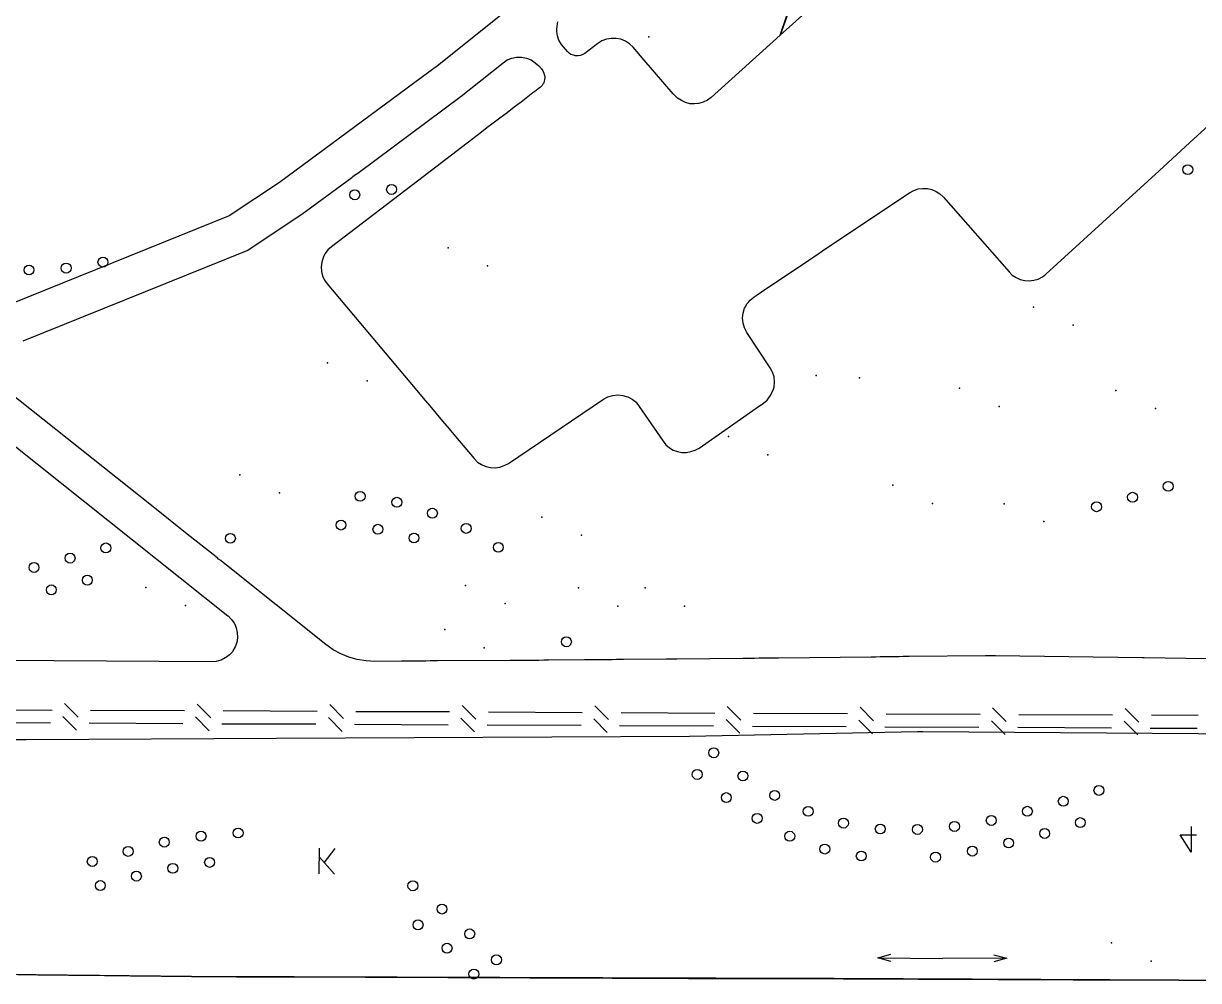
# Model space of a CAD drawing. Header units: metres. Extents: x 20 to 357, y 34 to 206.
# Drawn here: x 218.26 to 265.55, y 97.73 to 136.26 of the extents above; entities that cross this region are included whole.
import ezdxf

# ---------------------------------------------------------------- set-up
doc = ezdxf.new("R2010")
doc.units = ezdxf.units.M
for name, color, linetype in [('CURB', 7, 'Continuous'), ('ELECTR_CABLE_COMM', 7, 'Continuous'), ('GRASS', 7, 'Continuous'), ('OVERHEAD_POWER_LINE', 7, 'Continuous'), ('ROAD', 7, 'Continuous'), ('SEWER', 7, 'Continuous'), ('TREE', 7, 'Continuous')]:
    doc.layers.add(name, color=color, linetype=linetype)

# ---------------------------------------------------------------- blocks, each defined once
blk = doc.blocks.new('БАРБАРИС_ТУНБЕРГА')
blk.add_circle((0, 0), 0.2)
blk = doc.blocks.new('ТУЯ_ЗАПАДНАЯ')
blk.add_circle((0, 0), 0.2)
blk = doc.blocks.new('МОЖЖЕВЕЛЬНИК')
blk.add_circle((0, 0), 0.2)
blk = doc.blocks.new('СИРЕНЬ_ОБЫКНОВЕННАЯ')
blk.add_circle((0, 0), 0.2)
blk = doc.blocks.new('КАЛИНА_ОБЫКНОВЕННАЯ')
blk.add_circle((0, 0), 0.2)

msp = doc.modelspace()

# ---------------------------------------------------------------- linework, layer by layer
at = {"layer": 'CURB'}
msp.add_lwpolyline([(218.104, 97.971), (218.83, 97.96), (219.347, 97.96), (220.073, 97.949), (220.601, 97.938), (221.326, 97.938), (221.843, 97.927), (222.569, 97.916), (223.086, 97.916), (223.823, 97.905), (224.34, 97.905), (225.022, 97.894), (225.022, 97.894), (225.066, 97.894), (225.583, 97.894), (226.188, 97.894), (226.188, 97.894), (226.32, 97.894), (226.837, 97.883), (227.562, 97.883), (228.079, 97.883), (228.805, 97.883), (229.333, 97.883), (230.059, 97.872), (230.576, 97.872), (231.302, 97.872), (231.819, 97.872), (232.556, 97.872), (233.072, 97.861), (233.798, 97.861), (234.315, 97.861), (235.041, 97.861), (235.569, 97.861), (236.295, 97.85), (236.812, 97.85), (237.538, 97.85), (238.066, 97.85), (238.791, 97.85), (239.308, 97.839), (240.034, 97.839), (240.551, 97.839), (241.288, 97.839), (241.805, 97.839), (242.531, 97.828), (243.048, 97.828), (243.774, 97.828), (244.302, 97.828), (245.027, 97.817), (245.544, 97.817), (246.27, 97.817), (246.798, 97.817), (247.524, 97.817), (248.041, 97.806), (248.767, 97.806), (249.284, 97.806), (250.021, 97.806), (250.537, 97.806), (250.9, 97.806), (250.9, 97.806), (251.263, 97.795), (251.78, 97.795), (252.506, 97.795), (253.034, 97.795), (253.76, 97.795), (254.277, 97.784), (255.003, 97.784), (255.52, 97.784), (256.257, 97.784), (256.773, 97.784), (257.499, 97.773), (258.016, 97.773), (258.742, 97.773), (259.27, 97.773), (259.996, 97.773), (260.513, 97.762), (261.239, 97.762), (261.767, 97.762), (261.789, 97.762), (261.789, 97.762), (262.492, 97.762), (263.009, 97.751), (263.735, 97.751), (264.252, 97.751), (264.989, 97.74), (265.506, 97.74), (266.232, 97.74)], dxfattribs=at)
at = {"layer": 'ELECTR_CABLE_COMM'}
for points in [[(220.458, 108.332), (219.919, 108.882)], [(225.803, 108.31), (225.253, 108.86)], [(231.137, 108.277), (230.587, 108.838)], [(236.471, 108.255), (235.921, 108.805)], [(241.805, 108.233), (241.255, 108.783)], [(219.413, 108.607), (215.629, 108.629)], [(220.403, 107.815), (219.853, 108.365)], [(224.747, 108.585), (220.963, 108.607)], [(225.737, 107.782), (225.187, 108.343)], [(230.081, 108.563), (226.298, 108.585)], [(231.082, 107.76), (230.532, 108.321)], [(235.415, 108.541), (231.643, 108.552)], [(240.749, 108.508), (236.977, 108.53)], [(246.083, 108.486), (242.311, 108.508)], [(247.139, 108.211), (246.589, 108.761)], [(251.428, 108.464), (247.645, 108.475)], [(252.473, 108.178), (251.934, 108.739)], [(256.762, 108.442), (252.979, 108.453)], [(257.818, 108.156), (257.268, 108.706)], [(262.097, 108.409), (258.324, 108.431)], [(263.152, 108.134), (262.602, 108.684)], [(265.539, 108.398), (263.658, 108.409)], [(219.347, 108.09), (215.563, 108.112)], [(224.681, 108.068), (220.908, 108.09)], [(230.026, 108.046), (226.243, 108.057)], [(235.36, 108.013), (231.588, 108.035)], [(236.416, 107.738), (235.866, 108.288)], [(240.705, 107.991), (236.922, 108.013)], [(241.75, 107.716), (241.211, 108.266)], [(246.039, 107.969), (242.256, 107.98)], [(247.095, 107.683), (246.545, 108.244)], [(251.373, 107.947), (247.601, 107.958)], [(252.429, 107.661), (251.879, 108.211)], [(256.718, 107.914), (252.935, 107.936)], [(257.774, 107.639), (257.224, 108.189)], [(262.053, 107.892), (258.28, 107.914)], [(263.108, 107.617), (262.558, 108.167)], [(265.506, 107.881), (263.614, 107.881)]]:
    msp.add_lwpolyline(points, dxfattribs=at)
at = {"layer": 'GRASS'}
msp.add_lwpolyline([(252.33, 145.901), (257.851, 149.146), (259.116, 149.982), (260.579, 151.345), (260.722, 151.455), (260.887, 151.543), (261.052, 151.598), (261.239, 151.62), (261.426, 151.609), (261.448, 151.598), (261.602, 151.565), (261.767, 151.499), (261.921, 151.4), (261.987, 151.334), (263.427, 149.795), (263.757, 149.443), (263.02, 148.684), (260.084, 146.033), (259.16, 145.197), (249.207, 136.234), (248.712, 135.794), (248.965, 136.498)], close=True, dxfattribs=at)
for points in [[(252.33, 145.901), (248.712, 135.794), (245.94, 133.286), (245.786, 133.176), (245.621, 133.099), (245.445, 133.044), (245.269, 133.022), (245.082, 133.033), (244.906, 133.077), (244.741, 133.154), (244.587, 133.253), (244.456, 133.385), (244.412, 133.429), (243.246, 134.782), (242.795, 135.31), (242.652, 135.442), (242.487, 135.552), (242.3, 135.629), (242.113, 135.662), (241.915, 135.662), (241.728, 135.629), (241.541, 135.563), (241.376, 135.453), (240.859, 135.057), (240.771, 135.013), (240.683, 134.969), (240.584, 134.958), (240.485, 134.958), (240.397, 134.98), (240.298, 135.013), (240.221, 135.068), (240.155, 135.134), (239.913, 135.42), (239.814, 135.585), (239.759, 135.761), (239.748, 135.849), (239.726, 135.948), (239.726, 136.036), (239.737, 136.135), (239.759, 136.245), (239.77, 136.322)], [(237.659, 136.74), (234.931, 134.562), (234.326, 134.111), (228.563, 129.855), (226.54, 128.513), (217.092, 124.708)], [(218.247, 123.487), (227.265, 127.127), (229.465, 128.579), (231.478, 130.064), (231.489, 130.075), (231.511, 130.086), (231.588, 130.152), (231.72, 130.24), (235.877, 133.33), (237.571, 134.683), (237.736, 134.793), (237.923, 134.859), (238.11, 134.903), (238.308, 134.903), (238.506, 134.87), (238.692, 134.793), (238.857, 134.683), (239, 134.551), (239.11, 134.43), (239.165, 134.353), (239.209, 134.265), (239.22, 134.199), (239.231, 134.177), (239.242, 134.111), (239.242, 134.078), (239.231, 134.012), (239.231, 133.99), (239.209, 133.891), (239.187, 133.847), (239.165, 133.814), (239.132, 133.77), (239.11, 133.737), (239.066, 133.693), (239.033, 133.671), (238.978, 133.627), (238.879, 133.55), (238.769, 133.473), (238.561, 133.308), (238.297, 133.099), (238.011, 132.89), (237.725, 132.67), (237.439, 132.451), (237.164, 132.242), (236.911, 132.055), (236.702, 131.89), (236.526, 131.758), (234.865, 130.482), (230.653, 127.27), (230.51, 127.149), (230.4, 126.995), (230.356, 126.907), (230.336, 126.872), (230.291, 126.749), (230.268, 126.655), (230.246, 126.468), (230.257, 126.281), (230.301, 126.105), (230.378, 125.929), (230.488, 125.775), (234.095, 121.485), (234.348, 121.177), (234.612, 120.869), (234.876, 120.562), (235.129, 120.254), (235.393, 119.935), (235.646, 119.638), (236.405, 118.747), (236.537, 118.604), (236.691, 118.505), (236.867, 118.428), (237.054, 118.384), (237.241, 118.373), (237.428, 118.395), (237.615, 118.461), (237.78, 118.549), (241.607, 121.133), (241.783, 121.232), (241.981, 121.287), (242.179, 121.309), (242.388, 121.287), (242.586, 121.232), (242.762, 121.133), (242.916, 121.012), (243.048, 120.847), (244.005, 119.44), (244.115, 119.297), (244.258, 119.176), (244.412, 119.088), (244.587, 119.022), (244.763, 118.989), (244.95, 118.989), (245.126, 119.022), (245.302, 119.077), (245.456, 119.165), (247.755, 120.771), (248.041, 120.979), (248.195, 121.1), (248.316, 121.265), (248.399, 121.413), (248.442, 121.534), (248.47, 121.628), (248.492, 121.826), (248.47, 122.035), (248.415, 122.222), (248.316, 122.398), (247.381, 123.817), (247.282, 124.004), (247.26, 124.103), (247.227, 124.191), (247.216, 124.301), (247.205, 124.4), (247.216, 124.51), (247.227, 124.598), (247.282, 124.796), (247.315, 124.851), (247.381, 124.972), (247.436, 125.038), (247.513, 125.126), (247.579, 125.181), (247.667, 125.258), (247.755, 125.313), (247.964, 125.456), (249.867, 126.731), (250.076, 126.863), (250.241, 126.984), (250.362, 127.061), (250.427, 127.105), (250.439, 127.116), (253.925, 129.448), (254.09, 129.536), (254.266, 129.602), (254.453, 129.624), (254.64, 129.613), (254.827, 129.58), (254.992, 129.503), (255.146, 129.404), (255.289, 129.272), (257.928, 126.259), (258.06, 126.127), (258.214, 126.028), (258.379, 125.951), (258.566, 125.907), (258.742, 125.896), (258.929, 125.929), (259.105, 125.973), (259.27, 126.061), (259.413, 126.171), (263.966, 130.328), (265.209, 131.472), (268.53, 134.507)], [(214.959, 121.595), (226.485, 112.412), (226.496, 112.412), (226.628, 112.269), (226.738, 112.115), (226.749, 112.104), (226.825, 111.928), (226.869, 111.741), (226.869, 111.73), (226.88, 111.543), (226.88, 111.532), (226.847, 111.345), (226.782, 111.158), (226.692, 111.009), (226.683, 110.982), (226.551, 110.839), (226.397, 110.718), (226.386, 110.718), (226.221, 110.63), (226.21, 110.63), (226.023, 110.575), (225.825, 110.564), (211.043, 110.652)], [(267.596, 110.652), (263.361, 110.718), (263.284, 110.718), (257.389, 110.806), (256.982, 110.806), (253.903, 110.773), (253.793, 110.773), (253.661, 110.773), (253.507, 110.762), (253.331, 110.762), (253.144, 110.762), (252.946, 110.762), (252.748, 110.762), (252.561, 110.751), (252.385, 110.751), (248.646, 110.707), (248.459, 110.707), (248.272, 110.707), (248.074, 110.707), (247.876, 110.707), (247.678, 110.696), (247.502, 110.696), (247.348, 110.696), (247.216, 110.696), (244.554, 110.663), (244.532, 110.663), (244.467, 110.663), (244.357, 110.663), (244.137, 110.663), (242.41, 110.652), (242.289, 110.652), (242.135, 110.652), (241.959, 110.641), (241.783, 110.641), (241.585, 110.641), (241.398, 110.641), (241.2, 110.641), (241.024, 110.641), (240.848, 110.641), (239.396, 110.63), (239.209, 110.63), (239, 110.619), (238.791, 110.619), (238.572, 110.619), (238.363, 110.619), (238.165, 110.619), (237.989, 110.619), (237.846, 110.619), (234.931, 110.597), (234.799, 110.597), (234.634, 110.597), (234.458, 110.586), (234.26, 110.586), (234.062, 110.586), (233.864, 110.586), (233.666, 110.586), (233.479, 110.586), (232.402, 110.575), (232.05, 110.597), (231.698, 110.652), (231.357, 110.751), (231.038, 110.883), (230.73, 111.048), (230.433, 111.257), (226.43, 114.447), (226.309, 114.546), (226.199, 114.634), (226.111, 114.7), (226.056, 114.755), (226.012, 114.777), (226.012, 114.788), (224.857, 115.7), (223.548, 116.745), (217.543, 121.529)], [(206.798, 107.43), (218.368, 107.43), (228.442, 107.485), (245.071, 107.573), (254.244, 107.749), (254.453, 107.749), (271.082, 107.639)], [(267.541, 97.729), (250.889, 97.806), (250.68, 97.806), (241.585, 97.839), (225.022, 97.894), (215.003, 98.004)]]:
    msp.add_lwpolyline(points, dxfattribs=at)
at = {"layer": 'OVERHEAD_POWER_LINE'}
for points in [[(253.166, 98.499), (252.649, 98.642), (252.649, 98.642), (253.166, 98.785)], [(252.649, 98.642), (255.245, 98.62)], [(257.84, 98.631), (255.245, 98.62)], [(257.323, 98.763), (257.84, 98.631), (257.84, 98.631), (257.323, 98.488)]]:
    msp.add_lwpolyline(points, dxfattribs=at)
at = {"layer": 'ROAD'}
msp.add_lwpolyline([(209.866, 98.059), (225.022, 97.894), (225.418, 97.894), (245.258, 97.817), (250.889, 97.806), (267.541, 97.729)], dxfattribs=at)
at = {"layer": 'SEWER'}
for points in [[(265.253, 103.932), (265.253, 102.899), (265.253, 102.899), (264.813, 103.591), (264.813, 103.591), (265.473, 103.591)], [(230.158, 102.019), (230.18, 103.053)], [(230.18, 102.69), (230.785, 102.008)], [(230.367, 102.47), (230.807, 103.042)]]:
    msp.add_lwpolyline(points, dxfattribs=at)
at = {"layer": 'TREE'}
for p in [(243.428, 135.726), (235.349, 127.226), (236.939, 126.498), (258.918, 124.839), (260.508, 124.112), (230.494, 122.595), (250.163, 122.085), (232.089, 121.868), (251.912, 121.989), (255.932, 121.573), (262.229, 121.49), (257.528, 120.845), (263.818, 120.757), (246.634, 119.626), (248.223, 118.899), (226.974, 118.092), (228.569, 117.359), (253.249, 117.674), (254.844, 116.941), (257.736, 116.926), (239.127, 116.387), (259.331, 116.204), (240.722, 115.654), (223.191, 113.555), (236.059, 113.637), (240.596, 113.538), (243.279, 113.538), (224.786, 112.828), (237.654, 112.905), (242.185, 112.806), (244.869, 112.806), (235.217, 111.856), (236.807, 111.123), (262.047, 99.241), (263.642, 98.508)]:
    msp.add_point(p, dxfattribs=at)

# ---------------------------------------------------------------- block references
at = {"layer": 'BUSH'}
for name, p in [('МОЖЖЕВЕЛЬНИК', (265.122, 130.376)), ('БАРБАРИС_ТУНБЕРГА', (233.078, 129.58)), ('БАРБАРИС_ТУНБЕРГА', (231.595, 129.365)), ('БАРБАРИС_ТУНБЕРГА', (221.461, 126.653)), ('МОЖЖЕВЕЛЬНИК', (218.485, 126.336)), ('БАРБАРИС_ТУНБЕРГА', (219.98, 126.413)), ('ТУЯ_ЗАПАДНАЯ', (264.334, 117.625)), ('КАЛИНА_ОБЫКНОВЕННАЯ', (231.81, 117.224)), ('ТУЯ_ЗАПАДНАЯ', (262.9, 117.186)), ('КАЛИНА_ОБЫКНОВЕННАЯ', (233.291, 116.984)), ('БАРБАРИС_ТУНБЕРГА', (261.45, 116.804)), ('МОЖЖЕВЕЛЬНИК', (234.719, 116.544)), ('ТУЯ_ЗАПАДНАЯ', (231.042, 116.067)), ('ТУЯ_ЗАПАДНАЯ', (232.528, 115.897)), ('МОЖЖЕВЕЛЬНИК', (236.082, 115.933)), ('ТУЯ_ЗАПАДНАЯ', (226.59, 115.532)), ('КАЛИНА_ОБЫКНОВЕННАЯ', (233.979, 115.545)), ('КАЛИНА_ОБЫКНОВЕННАЯ', (220.138, 114.735)), ('КАЛИНА_ОБЫКНОВЕННАЯ', (221.58, 115.145)), ('МОЖЖЕВЕЛЬНИК', (237.373, 115.169)), ('ТУЯ_ЗАПАДНАЯ', (218.686, 114.36)), ('ТУЯ_ЗАПАДНАЯ', (220.832, 113.848)), ('БАРБАРИС_ТУНБЕРГА', (219.384, 113.458)), ('КАЛИНА_ОБЫКНОВЕННАЯ', (240.114, 111.367)), ('МОЖЖЕВЕЛЬНИК', (246.044, 106.898)), ('КАЛИНА_ОБЫКНОВЕННАЯ', (245.377, 106.026)), ('БАРБАРИС_ТУНБЕРГА', (247.218, 105.964)), ('КАЛИНА_ОБЫКНОВЕННАЯ', (261.546, 105.385)), ('КАЛИНА_ОБЫКНОВЕННАЯ', (246.55, 105.093)), ('БАРБАРИС_ТУНБЕРГА', (248.496, 105.182)), ('КАЛИНА_ОБЫКНОВЕННАЯ', (260.112, 104.946)), ('БАРБАРИС_ТУНБЕРГА', (249.845, 104.54)), ('ТУЯ_ЗАПАДНАЯ', (258.667, 104.543)), ('МОЖЖЕВЕЛЬНИК', (247.791, 104.257)), ('БАРБАРИС_ТУНБЕРГА', (251.264, 104.065)), ('ТУЯ_ЗАПАДНАЯ', (255.733, 103.932)), ('ТУЯ_ЗАПАДНАЯ', (257.214, 104.173)), ('БАРБАРИС_ТУНБЕРГА', (260.797, 104.088)), ('БАРБАРИС_ТУНБЕРГА', (225.409, 103.541)), ('БАРБАРИС_ТУНБЕРГА', (226.9, 103.669)), ('МОЖЖЕВЕЛЬНИК', (249.105, 103.539)), ('БАРБАРИС_ТУНБЕРГА', (252.745, 103.83)), ('ТУЯ_ЗАПАДНАЯ', (254.242, 103.812)), ('БАРБАРИС_ТУНБЕРГА', (259.363, 103.649)), ('МОЖЖЕВЕЛЬНИК', (222.476, 102.928)), ('БАРБАРИС_ТУНБЕРГА', (223.929, 103.302)), ('МОЖЖЕВЕЛЬНИК', (250.513, 103.022)), ('БАРБАРИС_ТУНБЕРГА', (256.451, 102.938)), ('БАРБАРИС_ТУНБЕРГА', (257.913, 103.266)), ('МОЖЖЕВЕЛЬНИК', (221.032, 102.523)), ('ТУЯ_ЗАПАДНАЯ', (225.754, 102.485)), ('МОЖЖЕВЕЛЬНИК', (251.982, 102.742)), ('БАРБАРИС_ТУНБЕРГА', (254.971, 102.697)), ('БАРБАРИС_ТУНБЕРГА', (224.273, 102.247)), ('БАРБАРИС_ТУНБЕРГА', (221.356, 101.554)), ('БАРБАРИС_ТУНБЕРГА', (222.808, 101.931)), ('БАРБАРИС_ТУНБЕРГА', (233.934, 101.542)), ('БАРБАРИС_ТУНБЕРГА', (235.106, 100.606)), ('ТУЯ_ЗАПАДНАЯ', (234.143, 99.971)), ('СИРЕНЬ_ОБЫКНОВЕННАЯ', (234.143, 99.971)), ('ТУЯ_ЗАПАДНАЯ', (236.222, 99.606)), ('ТУЯ_ЗАПАДНАЯ', (235.31, 99.029)), ('ТУЯ_ЗАПАДНАЯ', (237.299, 98.562)), ('ТУЯ_ЗАПАДНАЯ', (236.391, 97.99))]:
    msp.add_blockref(name, p, dxfattribs=at)

doc.saveas('drawing.dxf')
